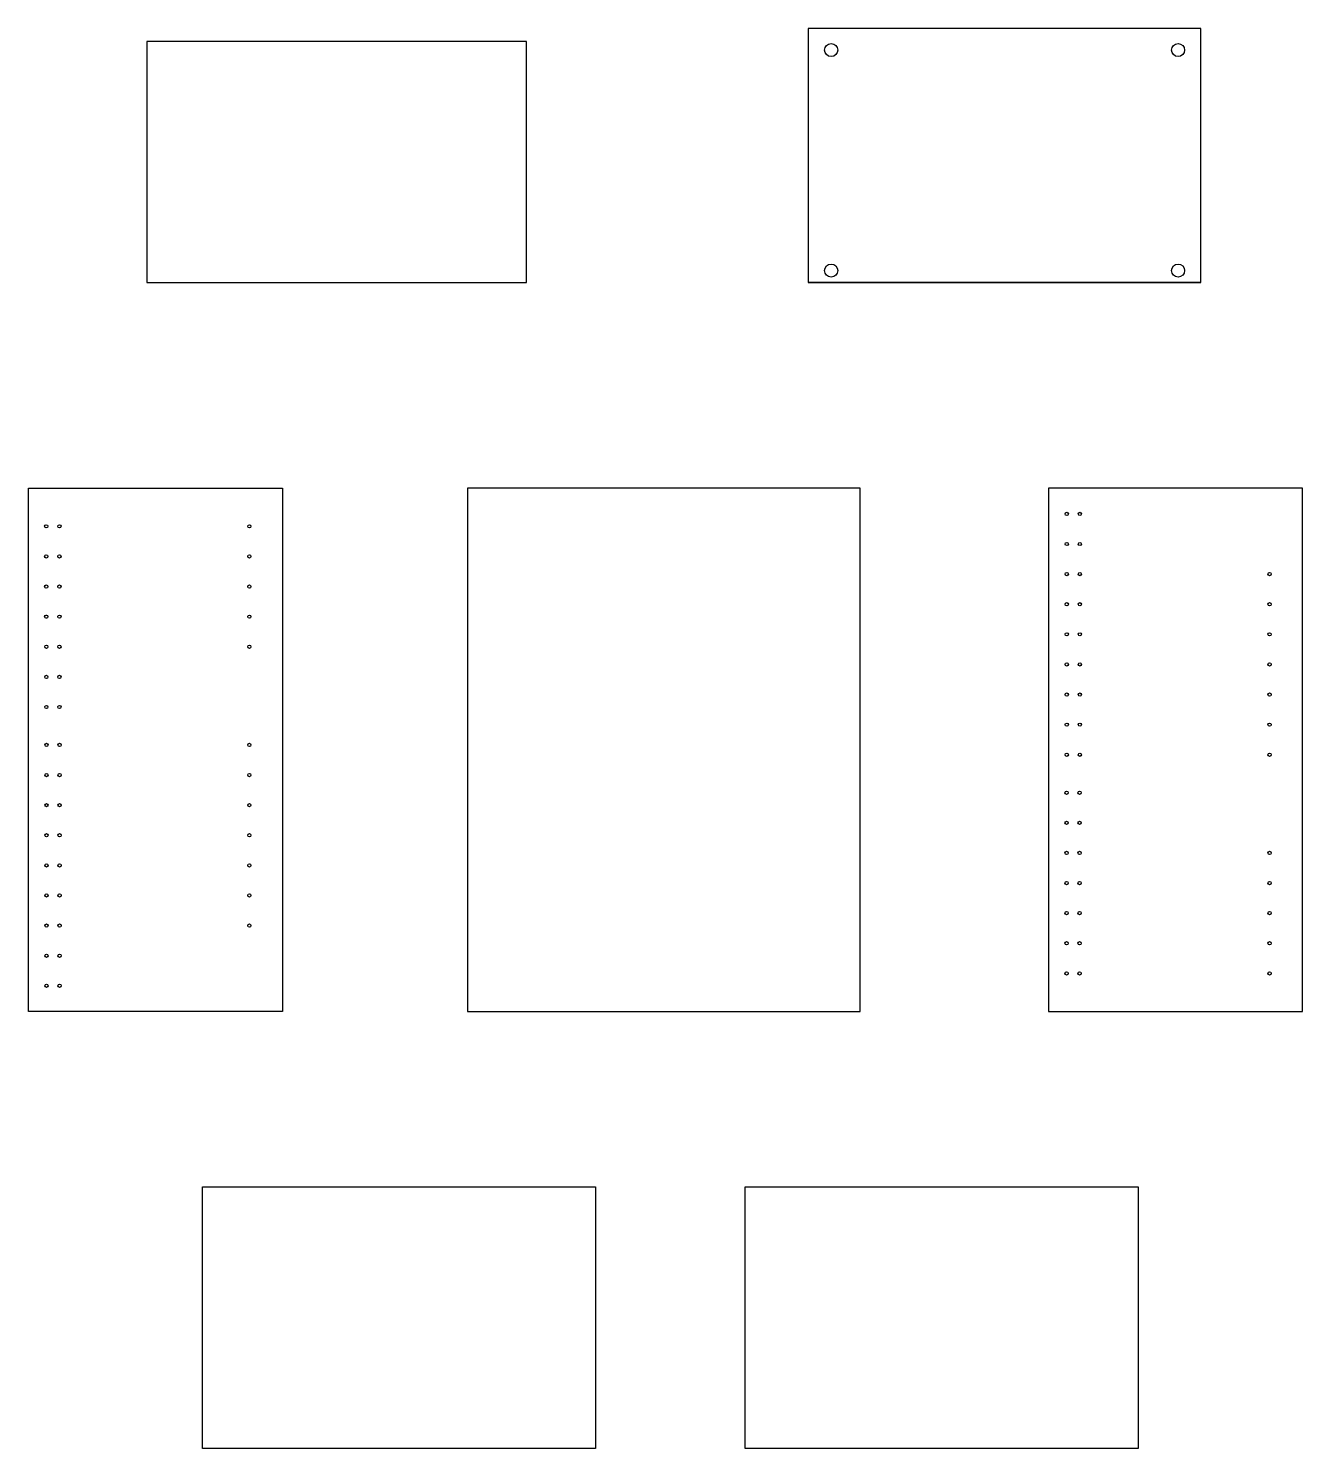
# Model space of a CAD drawing. Header units: millimetres. Extents: x -566 to 5878, y -1053 to 3177.
# Drawn here: x 226.9 to 421.6, y 119.1 to 336 of the extents above; entities that cross this region are included whole.
import ezdxf

# ---------------------------------------------------------------- set-up
doc = ezdxf.new("R2010")
doc.units = ezdxf.units.MM
doc.header["$MEASUREMENT"] = 0
doc.layers.add('ABACO', color=5, linetype='Continuous')

msp = doc.modelspace()

# ---------------------------------------------------------------- linework, layer by layer
at = {"layer": 'ABACO'}
for points in [[(346.06, 297.24), (406.06, 297.24), (406.06, 336.04), (346.06, 336.04)], [(245.01, 297.24), (303.01, 297.24), (303.01, 334.04), (245.01, 334.04)], [(226.92, 185.82), (226.92, 265.82), (265.72, 265.82), (265.72, 185.82)], [(294, 185.82), (354, 185.82), (354, 265.82), (294, 265.82)], [(382.78, 265.82), (382.78, 185.82), (421.58, 185.82), (421.58, 265.82)], [(253.53, 159.06), (313.53, 159.06), (313.53, 119.06), (253.53, 119.06)], [(336.44, 159.06), (396.44, 159.06), (396.44, 119.06), (336.44, 119.06)]]:
    msp.add_lwpolyline(points, close=True, dxfattribs=at)
msp.add_lwpolyline([(406.06, 297.24), (346.06, 297.24)], dxfattribs=at)
for centre, radius in [((349.56, 332.74), 1), ((402.56, 332.74), 1), ((349.56, 299.04), 1), ((402.56, 299.04), 1), ((385.55, 261.87), 0.25), ((387.55, 261.87), 0.25), ((229.65, 259.97), 0.25), ((231.65, 259.97), 0.25), ((260.67, 259.97), 0.25), ((385.55, 257.27), 0.25), ((387.55, 257.27), 0.25), ((229.65, 255.37), 0.25), ((231.65, 255.37), 0.25), ((260.67, 255.37), 0.25), ((385.55, 252.67), 0.25), ((387.55, 252.67), 0.25), ((416.54, 252.67), 0.25), ((229.65, 250.77), 0.25), ((231.65, 250.77), 0.25), ((260.67, 250.77), 0.25), ((385.55, 248.07), 0.25), ((387.55, 248.07), 0.25), ((416.54, 248.07), 0.25), ((229.65, 246.17), 0.25), ((229.66, 246.17), 0.25), ((231.65, 246.17), 0.25), ((231.66, 246.17), 0.25), ((260.67, 246.17), 0.25), ((385.55, 243.47), 0.25), ((387.55, 243.47), 0.25), ((416.54, 243.47), 0.25), ((229.66, 241.57), 0.25), ((231.66, 241.57), 0.25), ((260.67, 241.57), 0.25), ((385.55, 238.87), 0.25), ((387.55, 238.87), 0.25), ((416.54, 238.87), 0.25), ((229.66, 236.97), 0.25), ((231.66, 236.97), 0.25), ((385.55, 234.27), 0.25), ((387.55, 234.27), 0.25), ((416.54, 234.27), 0.25), ((229.66, 232.37), 0.25), ((231.66, 232.37), 0.25), ((385.55, 229.67), 0.25), ((387.55, 229.67), 0.25), ((416.54, 229.67), 0.25), ((229.68, 226.57), 0.25), ((231.68, 226.57), 0.25), ((260.67, 226.57), 0.25), ((385.55, 225.07), 0.25), ((387.55, 225.07), 0.25), ((416.54, 225.07), 0.25), ((229.68, 221.97), 0.25), ((231.68, 221.97), 0.25), ((260.67, 221.97), 0.25), ((385.52, 219.27), 0.25), ((387.52, 219.27), 0.25), ((229.68, 217.37), 0.25), ((231.68, 217.37), 0.25), ((260.67, 217.37), 0.25), ((385.52, 214.67), 0.25), ((387.52, 214.67), 0.25), ((229.68, 212.77), 0.25), ((231.68, 212.77), 0.25), ((260.67, 212.77), 0.25), ((229.68, 208.17), 0.25), ((231.68, 208.17), 0.25), ((260.67, 208.17), 0.25), ((385.52, 210.07), 0.25), ((387.52, 210.07), 0.25), ((416.54, 210.07), 0.25), ((385.52, 205.47), 0.25), ((385.52, 205.47), 0.25), ((387.52, 205.47), 0.25), ((387.52, 205.47), 0.25), ((416.54, 205.47), 0.25), ((229.68, 203.57), 0.25), ((231.68, 203.57), 0.25), ((260.67, 203.57), 0.25), ((385.52, 200.87), 0.25), ((387.52, 200.87), 0.25), ((416.54, 200.87), 0.25), ((229.68, 198.97), 0.25), ((231.68, 198.97), 0.25), ((260.67, 198.97), 0.25), ((385.52, 196.27), 0.25), ((387.52, 196.27), 0.25), ((416.54, 196.27), 0.25), ((229.68, 194.37), 0.25), ((231.68, 194.37), 0.25), ((385.52, 191.67), 0.25), ((387.52, 191.67), 0.25), ((416.54, 191.67), 0.25), ((229.68, 189.77), 0.25), ((231.68, 189.77), 0.25)]:
    msp.add_circle(centre, radius, dxfattribs=at)

doc.saveas('drawing.dxf')
